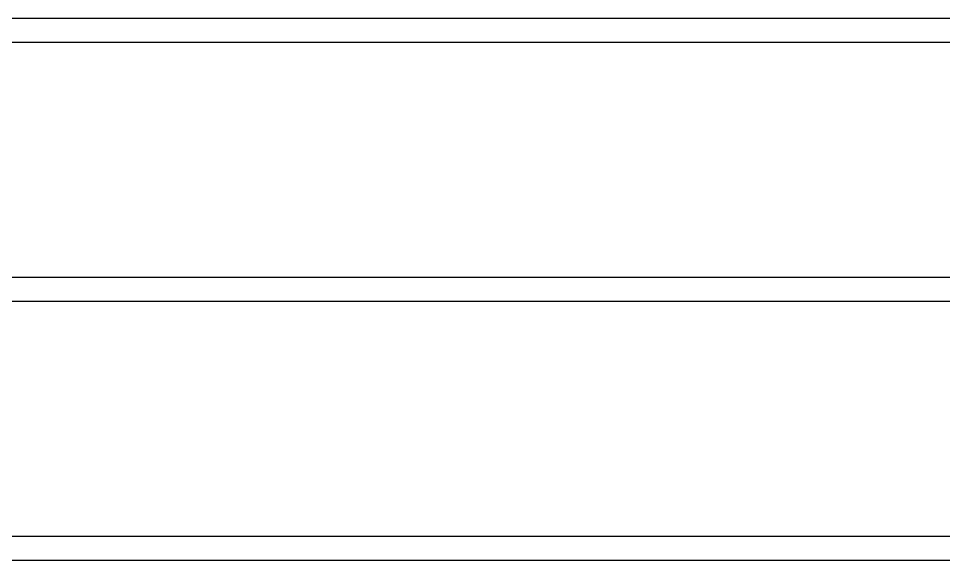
# Model space of a CAD drawing. Extents: x 27938 to 650306, y -92720 to 1524912.
# Drawn here: x 320070 to 321164, y 829020 to 829662 of the extents above; entities that cross this region are included whole.
import ezdxf

# ---------------------------------------------------------------- set-up
doc = ezdxf.new("R2010")
doc.units = 0
doc.header["$LTSCALE"] = 1000
doc.header["$MEASUREMENT"] = 0

msp = doc.modelspace()

# ---------------------------------------------------------------- linework, layer by layer
for p, q in [((323452.7, 829662.3), (317906.1, 829662.3)), ((323452.7, 829633.7), (317906.1, 829633.7)), ((324058.1, 829355.7), (317301, 829355.7)), ((324058.1, 829327), (317301, 829327)), ((323485.4, 829049), (317873.4, 829049)), ((323485.4, 829020.4), (317873.4, 829020.4))]:
    msp.add_line(p, q)

doc.saveas('drawing.dxf')
